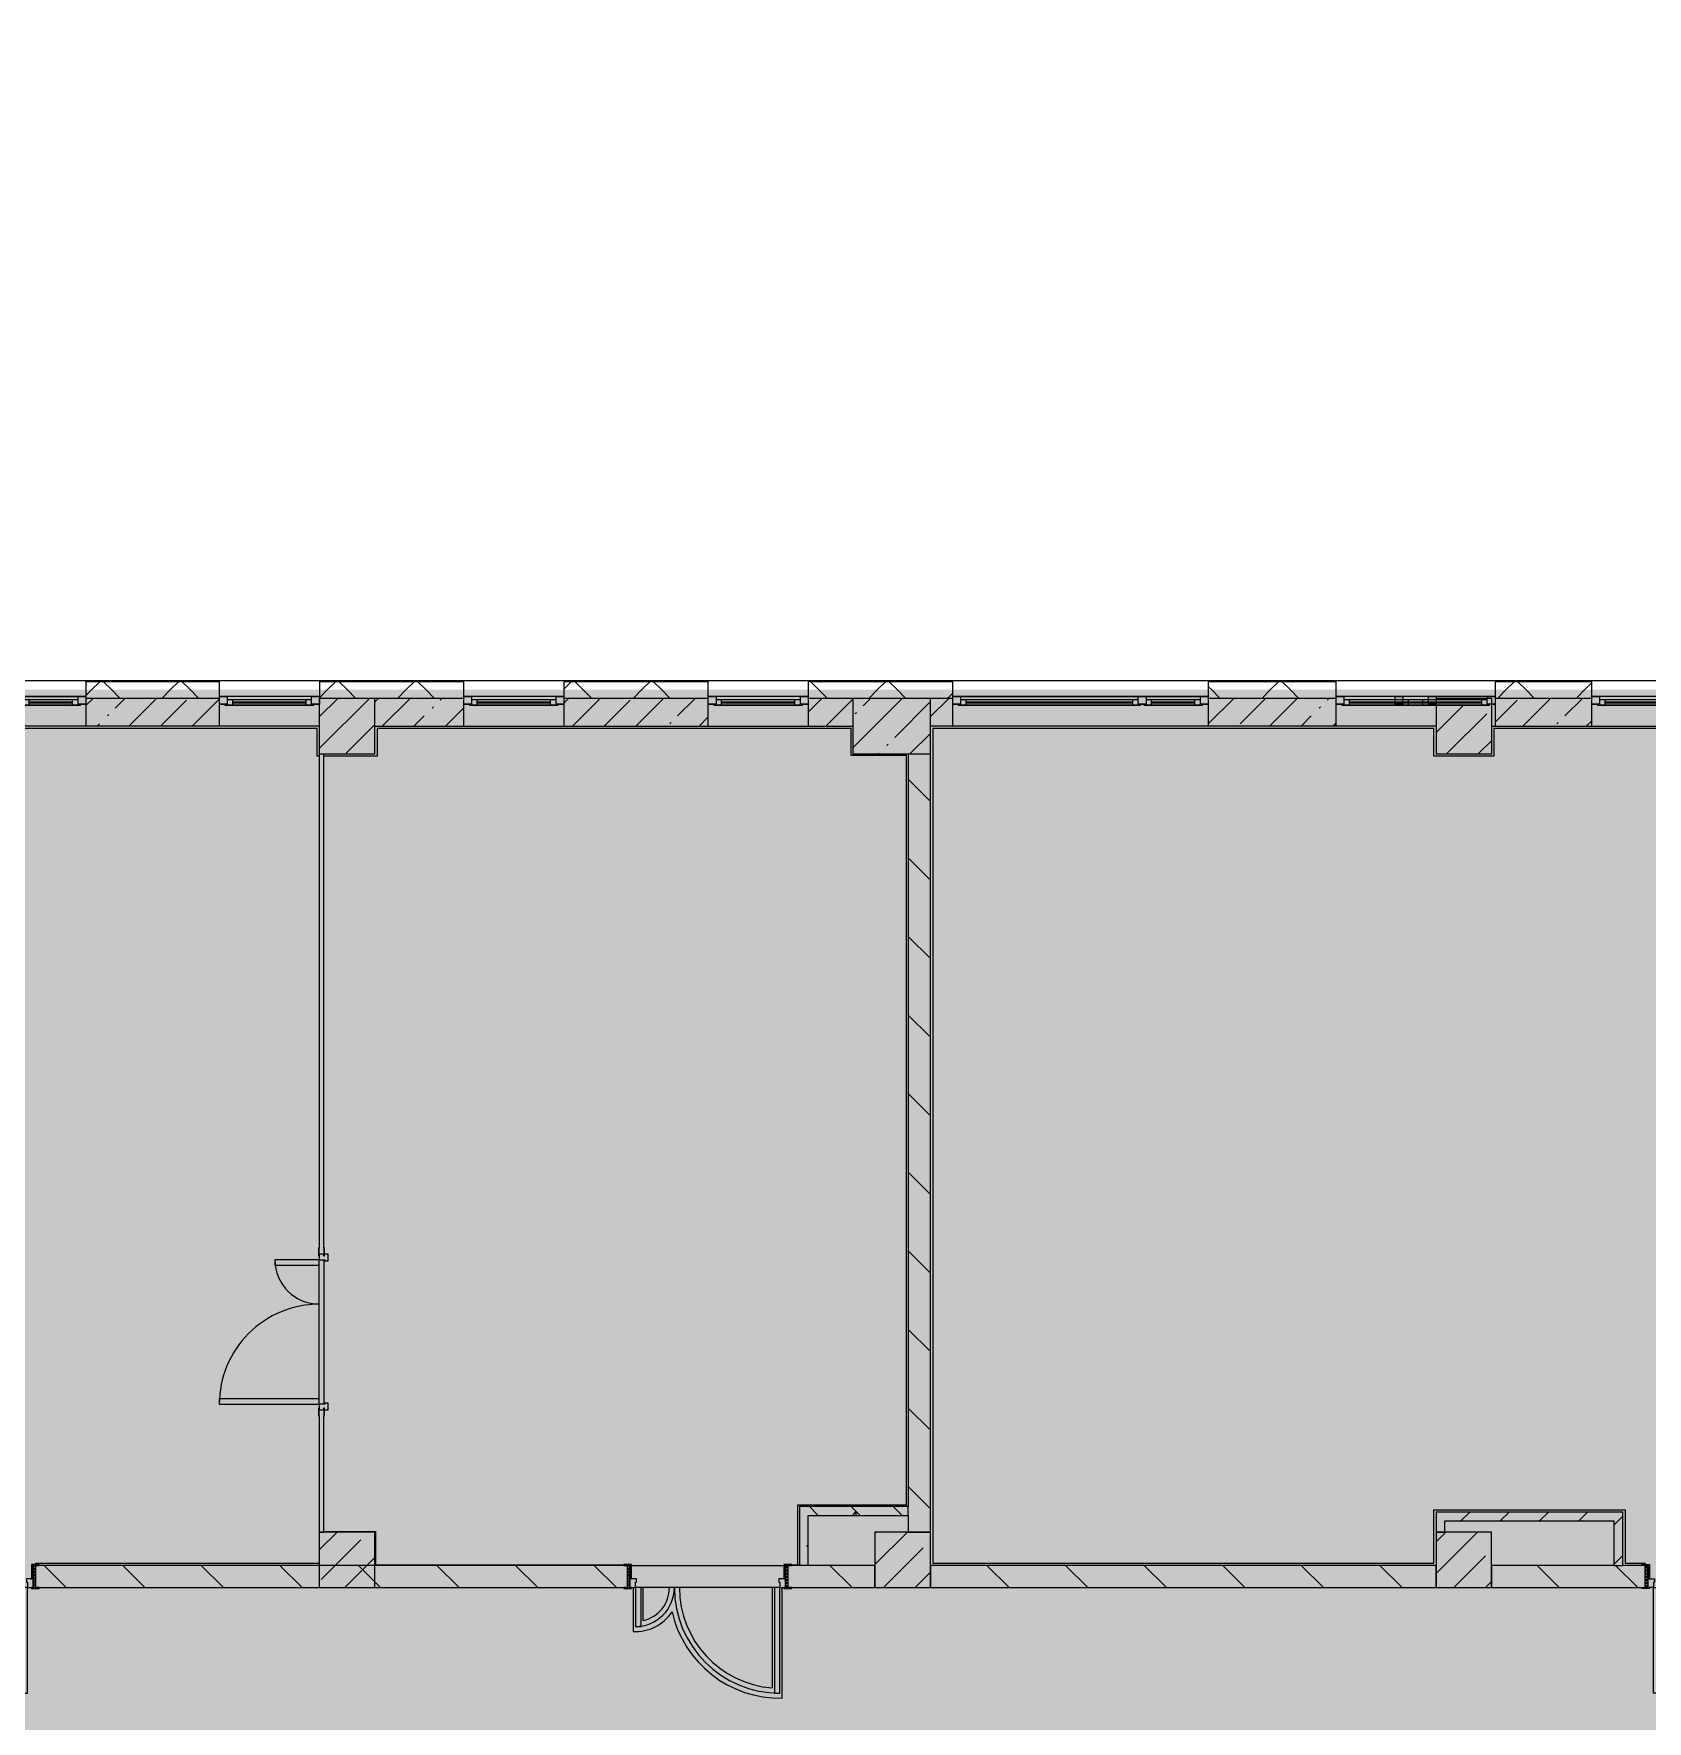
# Model space of a CAD drawing. Header units: millimetres. Extents: x 81382 to 274816, y -8553 to 29000.
# Drawn here: x 250786 to 265307, y 12198 to 27379 of the extents above; entities that cross this region are included whole.
import ezdxf

# ---------------------------------------------------------------- set-up
doc = ezdxf.new("R2010")
doc.units = ezdxf.units.MM
doc.layers.add('A-DETL-GENF-2', color=7, linetype='Continuous', lineweight=9, true_color=0xc0c0c0, transparency=0.4)
for name, color, linetype, lineweight, true_color in [('A-DOOR-4', 7, 'Continuous', 5, 0xb7b7b7), ('A-DOOR-5', 7, 'Continuous', 5, 0xe2e2e2), ('A-DOOR-6', 7, 'Continuous', 5, 0xaaaaaa), ('A-DOOR-FRAM-4', 7, 'Continuous', 5, 0xe2e2e2), ('A-DOOR-FRAM-5', 7, 'Continuous', 5, 0xb7b7b7), ('A-DOOR-FRAM-6', 7, 'Continuous', 5, 0xaaaaaa), ('A-FLOR-1', 7, 'Continuous', 5, 0xb7b7b7), ('A-GLAZ-2', 7, 'Continuous', 5, 0x737373), ('A-WALL-3', 7, 'Continuous', 5, 0x737373), ('A-WALL-4', 7, 'Continuous', 9, 0x737373), ('I-WALL-3', 7, 'Continuous', 5, 0x737373), ('I-WALL-4', 7, 'Continuous', 5, 0x787878), ('S-COLS-2', 7, 'Continuous', 5, 0x737373)]:
    doc.layers.add(name, color=color, linetype=linetype, lineweight=lineweight, true_color=true_color)
for name, color, linetype, lineweight in [('A-WALL', 7, 'Continuous', 9), ('A-WALL-2', 7, 'Continuous', 5), ('I-WALL-2', 7, 'Continuous', 5), ('S-COLS-1', 7, 'Continuous', 5)]:
    doc.layers.add(name, color=color, linetype=linetype, lineweight=lineweight)
pattern_1 = [(45, (147806.5, 0), (-285.1231, 285.1231), []), (45, (148091.6, 0), (-285.1231, 285.1231), [504.031, -100.806, 16.764, -84.042])]
pattern_2 = [(135, (147806.5, 0), (-353.5534, -353.5534), [])]
pattern_3 = [(45, (147806.5, 0), (-353.5534, 353.5534), []), (135, (147806.5, 0), (-353.5534, -353.5534), [])]
pattern_4 = [(135, (147806.5, 0), (-377.1708, -377.1708), [533.4, -88.9, 17.78, -88.9]), (135, (147806.5, 376.94), (-377.1708, -377.1708), []), (50, (147806.5, 0), (637.6445, -55.7866), [66.675, -733.425]), (355, (147806.5, 0), (-123.3494, 668.6992), [53.34, -586.74]), (100.451, (147859.6, -4.65), (514.299, 612.908), [56.665, -623.315]), (46.184, (147806.5, 177.8), (948.7764, -147.1497), [100.012, -1100.137]), (96.636, (147885.6, 165.5), (830.909, 865.997), [84.998, -934.973]), (351.184, (147806.5, 177.8), (830.918, 865.988), [80.01, -880.11]), (21, (147895.4, 133.35), (530.6506, -357.9283), [66.675, -733.425]), (326, (147895.4, 133.35), (216.308, 644.6585), [53.34, -586.74]), (71.451, (147939.6, 103.5), (746.9596, 286.7243), [56.665, -623.315]), (37.5, (147806.5, 0), (10.81053, 295.9426), [16.764, -562.864, 16.764, -578.866, -588.962]), (37.5, (147806.5, 0), (10.81053, 295.9426), [-1175.258, 16.764, -572.198]), (7.5, (147806.5, 0), (233.8692, 350.63175), [16.764, -322.834, 16.764, -549.529, -224.472]), (7.5, (147806.5, 0), (233.8692, 350.63175), [-905.891, 16.764, -207.708]), (327.5, (147608.24, 0), (474.5678, -20.0513), [16.764, -205.486, 16.764, -676.656, -920.115]), (327.5, (147608.24, 0), (474.5678, -20.0513), [-915.67, 16.764, -903.351]), (317.5, (147519.34, 0), (518.4522, 88.9934), [16.764, -272.161, 16.764, -443.738, -653.415]), (317.5, (147519.34, 0), (518.4522, 88.9934), [-749.427, 16.764, -636.651])]
pattern_5 = [(45, (147806.5, 0), (-176.7767, 176.7767), [])]

# ---------------------------------------------------------------- blocks, each defined once
blk = doc.blocks.new('120_Окно_СКБ_1Ст - 120_Окно_СКБ_1Ст 900х2500_h_ с форточкой-22877787-3_6_3_птичка')
at = {"layer": 'A-GLAZ-2'}
for p, q in [((-450, -127), (-450, -57)), ((-450, -57), (-380, -57)), ((450, -57), (-450, -57)), ((-380, -127), (-450, -127)), ((-450, -127), (-400, -127)), ((-380, -127), (-400, -127)), ((-400, -127), (-400, -137)), ((-400, -137), (400, -137)), ((400, -137), (-400, -137)), ((-380, -57), (-380, -127)), ((380, -87), (-380, -87)), ((-380, -87), (-380, -127)), ((-330, -137), (-330, -87)), ((-330, -107), (330, -107)), ((330, -117), (-330, -117)), ((330, -137), (330, -87)), ((380, -127), (380, -57)), ((380, -57), (450, -57)), ((380, -127), (380, -87)), ((450, -127), (380, -127)), ((400, -127), (380, -127)), ((400, -137), (400, -127)), ((450, -57), (450, -127))]:
    blk.add_line(p, q, dxfattribs=at)
blk = doc.blocks.new('120_Окно_СКБ_1Ст - 120_Окно_СКБ_1Ст 900х2500_h_ с форточкой-22876038-3_6_3_птичка')
at = {"layer": 'A-GLAZ-2'}
for p, q in [((-450, -127), (-450, -57)), ((-450, -57), (-380, -57)), ((450, -57), (-450, -57)), ((-380, -127), (-450, -127)), ((-450, -127), (-400, -127)), ((-380, -127), (-400, -127)), ((-400, -127), (-400, -137)), ((-400, -137), (400, -137)), ((400, -137), (-400, -137)), ((-380, -57), (-380, -127)), ((380, -87), (-380, -87)), ((-380, -87), (-380, -127)), ((-330, -137), (-330, -87)), ((-330, -107), (330, -107)), ((330, -117), (-330, -117)), ((330, -137), (330, -87)), ((380, -127), (380, -57)), ((380, -57), (450, -57)), ((380, -127), (380, -87)), ((450, -127), (380, -127)), ((400, -127), (380, -127)), ((400, -127), (450, -127)), ((400, -137), (400, -127)), ((450, -57), (450, -127))]:
    blk.add_line(p, q, dxfattribs=at)
blk = doc.blocks.new('120_Окно_СКБ_1Ст - 120_Окно_СКБ_1Ст 900х2500_h_ с форточкой-V66-3_6_3_птичка')
at = {"layer": 'A-GLAZ-2'}
for p, q in [((-450, -127), (-450, -57)), ((-450, -57), (-380, -57)), ((450, -57), (-450, -57)), ((-380, -127), (-450, -127)), ((-450, -127), (-400, -127)), ((-380, -127), (-400, -127)), ((-400, -127), (-400, -137)), ((-400, -137), (400, -137)), ((400, -137), (-400, -137)), ((-380, -57), (-380, -127)), ((380, -87), (-380, -87)), ((-380, -87), (-380, -127)), ((-330, -137), (-330, -87)), ((-330, -107), (330, -107)), ((330, -117), (-330, -117)), ((330, -137), (330, -87)), ((380, -127), (380, -57)), ((380, -57), (450, -57)), ((380, -127), (380, -87)), ((450, -127), (380, -127)), ((400, -127), (380, -127)), ((400, -127), (450, -127)), ((400, -137), (400, -127)), ((450, -57), (450, -127))]:
    blk.add_line(p, q, dxfattribs=at)
blk = doc.blocks.new('120_Окно_СКБ_2Ст_Фрамуга сверху - 120_Окно_СКБ_2Ст_2300х2500_h_ ДОО-19727959-3_6_3_птичка')
at = {"layer": 'A-GLAZ-2'}
for p, q in [((-1150, -127), (-1150, -57)), ((-1150, -57), (-1080, -57)), ((1150, -57), (-1150, -57)), ((-1080, -127), (-1150, -127)), ((-1150, -127), (-1100, -127)), ((-1080, -127), (-1100, -127)), ((-1100, -127), (-1100, -137)), ((-1100, -137), (540, -137)), ((540, -137), (-1100, -137)), ((-1080, -57), (-1080, -127)), ((-1080, -57), (1080, -57)), ((520, -87), (-1080, -87)), ((-1080, -87), (-1080, -127)), ((-1030, -137), (-1030, -87)), ((-1030, -107), (470, -107)), ((470, -117), (-1030, -117)), ((470, -137), (470, -87)), ((520, -127), (520, -57)), ((520, -57), (590, -57)), ((520, -127), (520, -87)), ((590, -127), (520, -127)), ((540, -127), (520, -127)), ((540, -127), (570, -127)), ((540, -127), (570, -127)), ((540, -137), (540, -127)), ((590, -127), (570, -127)), ((570, -127), (570, -137)), ((570, -137), (1100, -137)), ((1100, -137), (570, -137)), ((590, -57), (590, -127)), ((1080, -87), (590, -87)), ((590, -87), (590, -127)), ((640, -137), (640, -87)), ((640, -107), (1030, -107)), ((1030, -117), (640, -117)), ((1030, -137), (1030, -87)), ((1080, -127), (1080, -57)), ((1080, -57), (1150, -57)), ((1080, -127), (1080, -87)), ((1150, -127), (1080, -127)), ((1100, -127), (1080, -127)), ((1100, -127), (1150, -127)), ((1100, -137), (1100, -127)), ((1150, -57), (1150, -127))]:
    blk.add_line(p, q, dxfattribs=at)
blk = doc.blocks.new('120_Окно_СКБ_2Ст_Фрамуга сверху - 120_Окно_СКБ_2Ст_2300х2500_h_ ДОО-23103760-3_6_3_птичка')
at = {"layer": 'A-GLAZ-2'}
for p, q in [((-1150, -127), (-1150, -57)), ((-1150, -57), (-1080, -57)), ((1150, -57), (-1150, -57)), ((-1080, -127), (-1150, -127)), ((-1150, -127), (-1100, -127)), ((-1080, -127), (-1100, -127)), ((-1100, -127), (-1100, -137)), ((-1100, -137), (540, -137)), ((540, -137), (-1100, -137)), ((-1080, -57), (-1080, -127)), ((-1080, -57), (1080, -57)), ((520, -87), (-1080, -87)), ((-1080, -87), (-1080, -127)), ((-1030, -137), (-1030, -87)), ((-1030, -107), (470, -107)), ((470, -117), (-1030, -117)), ((470, -137), (470, -87)), ((520, -127), (520, -57)), ((520, -57), (590, -57)), ((520, -127), (520, -87)), ((590, -127), (520, -127)), ((540, -127), (520, -127)), ((540, -127), (570, -127)), ((540, -127), (570, -127)), ((540, -137), (540, -127)), ((590, -127), (570, -127)), ((570, -127), (570, -137)), ((570, -137), (1100, -137)), ((1100, -137), (570, -137)), ((590, -57), (590, -127)), ((1080, -87), (590, -87)), ((590, -87), (590, -127)), ((640, -137), (640, -87)), ((640, -107), (1030, -107)), ((1030, -117), (640, -117)), ((1030, -137), (1030, -87)), ((1080, -127), (1080, -57)), ((1080, -57), (1150, -57)), ((1080, -127), (1080, -87)), ((1150, -127), (1080, -127)), ((1100, -127), (1080, -127)), ((1100, -127), (1150, -127)), ((1100, -137), (1100, -127)), ((1150, -57), (1150, -127))]:
    blk.add_line(p, q, dxfattribs=at)
blk = doc.blocks.new('110_Дверь_СКБ_2Ст - Д-6_л__ ДОО_Дв_1450x2100h_Дверь из раздевальной в коридор-32357677-3_6_3_птичка')
at = {"layer": 'A-DOOR-5'}
for points in [[(-587.5, 1050), (-637.5, 1050), (-637.5, 100), (-587.5, 100), (-587.5, 241)], [(612.5, 450), (612.5, 100), (662.5, 100), (662.5, 450)]]:
    blk.add_hatch(color=256, dxfattribs=at).paths.add_polyline_path(points)
h = blk.add_hatch(color=256, dxfattribs=at)
h.paths.add_polyline_path([(662.5, 100), (662.5, 50), (652.5, 50), (652.5, 20), (712.5, 20), (712.5, 100)])
h.paths.add_polyline_path([(-637.5, 100), (-687.5, 100), (-687.5, 20), (-627.5, 20), (-627.5, 50), (-637.5, 50)])
at = {"layer": 'A-DOOR-6'}
h = blk.add_hatch(dxfattribs=at)
h.set_pattern_fill('FP_18', color=256, style=0, pattern_type=2)
h.set_pattern_definition([(135, (1576.41, 164.685), (-14.14214, -14.14214), []), (225, (1576.41, 164.685), (14.14214, -14.14214), [])])
h.paths.add_polyline_path([(737.5, 100), (712.5, 100), (712.5, -100), (737.5, -100)])
at = {"layer": 'A-DOOR-FRAM-4'}
for points in [[(-742.5, 108), (-742.5, 100), (-672.5, 100), (-672.5, 108)], [(-672.5, 20), (-687.5, 20), (-687.5, -100), (-672.5, -100)], [(697.5, 108), (697.5, 100), (767.5, 100), (767.5, 108)], [(712.5, 20), (697.5, 20), (697.5, -100), (712.5, -100)], [(-672.5, -100), (-742.5, -100), (-742.5, -108), (-672.5, -108)], [(697.5, -100), (697.5, -108), (767.5, -108), (767.5, -100)]]:
    blk.add_hatch(color=256, dxfattribs=at).paths.add_polyline_path(points)
at = {"layer": 'A-DOOR-FRAM-6'}
h = blk.add_hatch(dxfattribs=at)
h.set_pattern_fill('FP_19', color=256, style=0, pattern_type=2)
h.set_pattern_definition([(45, (-546.384, 164.685), (-14.1421, 14.1421), []), (135, (-546.384, 164.685), (-14.1421, -14.1421), [])])
h.paths.add_polyline_path([(-712.5, 100), (-712.5, -100), (-687.5, -100), (-687.5, 100)])
at = {"layer": 'A-DOOR-4'}
for p, q in [((-637.5, 1050), (-637.5, 100)), ((-587.5, 1050), (-637.5, 1050)), ((-587.5, 100), (-587.5, 1050)), ((662.5, 450), (612.5, 450)), ((612.5, 450), (612.5, 100)), ((662.5, 100), (662.5, 450)), ((-637.5, 100), (-587.5, 100)), ((612.5, 100), (662.5, 100))]:
    blk.add_line(p, q, dxfattribs=at)
for centre, radius, start, end in [((-637.5, 100), 950, 0, 90), ((662.5, 100), 350, 90, 180)]:
    blk.add_arc(centre, radius, start, end, dxfattribs=at)
at = {"layer": 'A-DOOR-FRAM-5'}
for p, q in [((-672.5, 108), (-742.5, 108)), ((-742.5, 108), (-742.5, 100)), ((-742.5, 100), (-672.5, 100)), ((-687.5, 100), (-712.5, 100)), ((-712.5, 100), (-712.5, -100)), ((-637.5, 100), (-687.5, 100)), ((-687.5, 100), (-687.5, 20)), ((-687.5, -100), (-687.5, 100)), ((-687.5, 20), (-627.5, 20)), ((-672.5, 20), (-687.5, 20)), ((-687.5, 20), (-687.5, -100)), ((-672.5, 100), (-672.5, 108)), ((-672.5, -100), (-672.5, 20)), ((-637.5, 50), (-637.5, 100)), ((-627.5, 50), (-637.5, 50)), ((-627.5, 20), (-627.5, 50)), ((662.5, 50), (652.5, 50)), ((652.5, 50), (652.5, 20)), ((652.5, 20), (712.5, 20)), ((662.5, 100), (662.5, 50)), ((712.5, 100), (662.5, 100)), ((767.5, 108), (697.5, 108)), ((697.5, 108), (697.5, 100)), ((697.5, 100), (767.5, 100)), ((712.5, 20), (697.5, 20)), ((697.5, 20), (697.5, -100)), ((712.5, 20), (712.5, 100)), ((737.5, 100), (712.5, 100)), ((712.5, 100), (712.5, -100)), ((712.5, -100), (712.5, 20)), ((737.5, -100), (737.5, 100)), ((767.5, 100), (767.5, 108)), ((-672.5, -100), (-742.5, -100)), ((-742.5, -100), (-742.5, -108)), ((-742.5, -108), (-672.5, -108)), ((-712.5, -100), (-687.5, -100)), ((-687.5, -100), (-672.5, -100)), ((-672.5, -108), (-672.5, -100)), ((697.5, -100), (712.5, -100)), ((767.5, -100), (697.5, -100)), ((697.5, -100), (697.5, -108)), ((697.5, -108), (767.5, -108)), ((712.5, -100), (737.5, -100)), ((767.5, -108), (767.5, -100))]:
    blk.add_line(p, q, dxfattribs=at)
blk = doc.blocks.new('BSC_Колонна _Прямоугольная - 500х500-23282985-3_6_3_птичка')
at = {"layer": 'S-COLS-1'}
h = blk.add_hatch(dxfattribs=at)
h.set_pattern_fill('FP_101', color=256, style=0, pattern_type=2)
h.set_pattern_definition([(45, (-115850.45, -21150), (-285.1231, 285.1231), []), (45, (-115565.32, -21150), (-285.1231, 285.1231), [504.031, -100.806, 16.764, -84.042])])
h.paths.add_polyline_path([(-250, -250), (250, -250), (250, 250), (-250, 250), (-250, 238), (210, 238), (210, 198), (230, 198), (230, 188), (-250, 188), (-250, -238)])
at = {"layer": 'S-COLS-2'}
for p, q in [((250, 250), (-250, 250)), ((-250, 250), (-250, 238)), ((-250, 188), (-250, -250)), ((250, -250), (250, 250)), ((-250, -250), (250, -250))]:
    blk.add_line(p, q, dxfattribs=at)
blk = doc.blocks.new('BSC_Колонна _Прямоугольная - 500х500-23282986-3_6_3_птичка')
at = {"layer": 'S-COLS-1'}
h = blk.add_hatch(dxfattribs=at)
h.set_pattern_fill('FP_113', color=256, style=0, pattern_type=2)
h.set_pattern_definition([(45, (-105800, -21150), (-285.1231, 285.1231), []), (45, (-105514.88, -21150), (-285.1231, 285.1231), [504.031, -100.806, 16.764, -84.042])])
h.paths.add_polyline_path([(-250, -250), (250, -250), (246, 250), (-250, 250), (-250, -238)])
at = {"layer": 'S-COLS-2'}
for p, q in [((250, 250), (-250, 250)), ((-250, 250), (-250, -250)), ((250, -250), (250, 250)), ((-250, -250), (250, -250))]:
    blk.add_line(p, q, dxfattribs=at)
blk = doc.blocks.new('BSC_Колонна _Прямоугольная - 700х500-V136-3_6_3_птичка')
at = {"layer": 'S-COLS-1'}
h = blk.add_hatch(dxfattribs=at)
h.set_pattern_fill('FP_121', color=256, style=0, pattern_type=2)
h.set_pattern_definition([(45, (-110700, -21150), (-285.1231, 285.1231), []), (45, (-110414.88, -21150), (-285.1231, 285.1231), [504.031, -100.806, 16.764, -84.042])])
h.paths.add_polyline_path([(-350, -250), (350, -250), (350, 250), (-350, 250), (-350, -238)])
at = {"layer": 'S-COLS-2'}
for p, q in [((350, 250), (-350, 250)), ((-350, 250), (-350, -250)), ((350, -250), (350, 250)), ((-350, -250), (350, -250))]:
    blk.add_line(p, q, dxfattribs=at)
blk = doc.blocks.new('110_Дверь_СКБ_2Ст - Д-5_п_ Из игровой в коридор-32357676-3_6_3_птичка')
at = {"layer": 'A-DOOR-5'}
for points in [[(-638, 920), (-638, 20), (-588, 20), (-588, 920)], [(612, 420), (612, 20), (662, 20), (662, 420)]]:
    blk.add_hatch(color=256, dxfattribs=at).paths.add_polyline_path(points)
h = blk.add_hatch(color=256, dxfattribs=at)
h.paths.add_polyline_path([(-688, 20), (-688, -60), (-628, -60), (-628, -30), (-638, -30), (-638, 20)])
h.paths.add_polyline_path([(652, -60), (712, -60), (712, 20), (662, 20), (662, -30), (652, -30)])
at = {"layer": 'A-DOOR-FRAM-4'}
for points in [[(-743, 20), (-672, 20), (-672, 28), (-743, 28)], [(698, 20), (768, 20), (768, 28), (698, 28)], [(-743, -28), (-672, -28), (-672, -20), (-743, -20)], [(698, -28), (768, -28), (768, -20), (698, -20)]]:
    blk.add_hatch(color=256, dxfattribs=at).paths.add_polyline_path(points)
at = {"layer": 'A-DOOR-4'}
for p, q in [((-638, 920), (-638, 20)), ((-588, 920), (-638, 920)), ((-588, 20), (-588, 920)), ((662, 420), (612, 420)), ((612, 420), (612, 20)), ((662, 20), (662, 420)), ((-638, 20), (-588, 20)), ((612, 20), (662, 20))]:
    blk.add_line(p, q, dxfattribs=at)
for centre, radius, start, end in [((-638, 20), 900, 0, 90), ((662, 20), 400, 90, 180)]:
    blk.add_arc(centre, radius, start, end, dxfattribs=at)
at = {"layer": 'A-DOOR-FRAM-5'}
for p, q in [((-672, 28), (-743, 28)), ((-743, 28), (-743, 20)), ((-743, 20), (-672, 20)), ((-638, 20), (-688, 20)), ((-688, 20), (-688, -60)), ((-672, 20), (-672, 28)), ((-638, -30), (-638, 20)), ((662, 20), (662, -30)), ((712, 20), (662, 20)), ((768, 28), (698, 28)), ((698, 28), (698, 20)), ((698, 20), (768, 20)), ((712, -60), (712, 20)), ((768, 20), (768, 28)), ((-672, -20), (-743, -20)), ((-743, -20), (-743, -28)), ((-743, -28), (-672, -28)), ((-688, -60), (-628, -60)), ((-672, -19), (-688, -19)), ((-688, -19), (-688, -20)), ((-688, -20), (-672, -20)), ((-672, -20), (-672, -19)), ((-672, -28), (-672, -20)), ((-628, -30), (-638, -30)), ((-628, -60), (-628, -30)), ((662, -30), (652, -30)), ((652, -30), (652, -60)), ((652, -60), (712, -60)), ((712, -19), (698, -19)), ((698, -19), (698, -20)), ((698, -20), (712, -20)), ((768, -20), (698, -20)), ((698, -20), (698, -28)), ((698, -28), (768, -28)), ((712, -20), (712, -19)), ((768, -28), (768, -20))]:
    blk.add_line(p, q, dxfattribs=at)
blk = doc.blocks.new('120_Окно_СКБ_1Ст - 120_Окно_СКБ_1Ст 900х2500_h_ с форточкой-V156-3_6_3_птичка')
at = {"layer": 'A-GLAZ-2'}
for p, q in [((-450, -127), (-450, -57)), ((-450, -57), (-380, -57)), ((450, -57), (-450, -57)), ((-380, -127), (-450, -127)), ((-380, -127), (-400, -127)), ((-400, -127), (-400, -137)), ((-400, -137), (400, -137)), ((400, -137), (-400, -137)), ((-380, -57), (-380, -127)), ((380, -87), (-380, -87)), ((-380, -87), (-380, -127)), ((-330, -137), (-330, -87)), ((-330, -107), (330, -107)), ((330, -117), (-330, -117)), ((330, -137), (330, -87)), ((380, -127), (380, -57)), ((380, -57), (450, -57)), ((380, -127), (380, -87)), ((450, -127), (380, -127)), ((400, -127), (380, -127)), ((400, -137), (400, -127)), ((420, -127), (450, -127)), ((450, -57), (450, -127))]:
    blk.add_line(p, q, dxfattribs=at)
blk = doc.blocks.new('110_Дверь_СКБ_2Ст - Д-6_п__ ДОО_Дв_1450x2100h_Дверь из раздевальной в коридор-32358047-3_6_3_птичка')
at = {"layer": 'A-DOOR-5'}
h = blk.add_hatch(color=256, dxfattribs=at)
h.paths.add_polyline_path([(-637.5, -100), (-637.5, -50), (-627.5, -50), (-627.5, -20), (-687.5, -20), (-687.5, -100)])
h.paths.add_polyline_path([(662.5, -100), (712.5, -100), (712.5, -20), (652.5, -20), (652.5, -50), (662.5, -50)])
for points in [[(-587.5, -1050), (-587.5, -100), (-637.5, -100), (-637.5, -1050)], [(662.5, -450), (662.5, -100), (612.5, -100), (612.5, -450)]]:
    blk.add_hatch(color=256, dxfattribs=at).paths.add_polyline_path(points)
at = {"layer": 'A-DOOR-6'}
h = blk.add_hatch(dxfattribs=at)
h.set_pattern_fill('FP_39', color=256, style=0, pattern_type=2)
h.set_pattern_definition([(225, (1576.41, -164.685), (-14.14214, 14.14214), []), (135, (1576.41, -164.685), (14.14214, 14.14214), [])])
h.paths.add_polyline_path([(737.5, -100), (737.5, 100), (712.5, 100), (712.5, -100)])
at = {"layer": 'A-DOOR-FRAM-4'}
for points in [[(-672.5, 100), (-672.5, 108), (-742.5, 108), (-742.5, 100)], [(-672.5, -20), (-672.5, 100), (-687.5, 100), (-687.5, -20)], [(767.5, 100), (767.5, 108), (697.5, 108), (697.5, 100)], [(712.5, -20), (712.5, 100), (697.5, 100), (697.5, -20)], [(-672.5, -108), (-672.5, -100), (-742.5, -100), (-742.5, -108)], [(767.5, -108), (767.5, -100), (697.5, -100), (697.5, -108)]]:
    blk.add_hatch(color=256, dxfattribs=at).paths.add_polyline_path(points)
at = {"layer": 'A-DOOR-FRAM-6'}
h = blk.add_hatch(dxfattribs=at)
h.set_pattern_fill('FP_40', color=256, style=0, pattern_type=2)
h.set_pattern_definition([(315, (-546.384, -164.685), (-14.1421, -14.1421), []), (225, (-546.384, -164.685), (-14.1421, 14.1421), [])])
h.paths.add_polyline_path([(-687.5, -100), (-687.5, 100), (-712.5, 100), (-712.5, -100)])
at = {"layer": 'A-DOOR-4'}
for p, q in [((-637.5, -100), (-587.5, -100)), ((-637.5, -1050), (-637.5, -100)), ((-587.5, -100), (-587.5, -1050)), ((612.5, -100), (662.5, -100)), ((612.5, -450), (612.5, -100)), ((662.5, -100), (662.5, -450)), ((662.5, -450), (612.5, -450)), ((-587.5, -1050), (-637.5, -1050))]:
    blk.add_line(p, q, dxfattribs=at)
for centre, radius, start, end in [((-637.5, -100), 950, 270, 360), ((662.5, -100), 350, 180, 270)]:
    blk.add_arc(centre, radius, start, end, dxfattribs=at)
at = {"layer": 'A-DOOR-FRAM-5'}
for p, q in [((-742.5, 108), (-672.5, 108)), ((-742.5, 100), (-742.5, 108)), ((-672.5, 100), (-742.5, 100)), ((-712.5, 100), (-687.5, 100)), ((-712.5, -100), (-712.5, 100)), ((-687.5, 100), (-687.5, -100)), ((-687.5, 100), (-672.5, 100)), ((-687.5, -20), (-687.5, 100)), ((-672.5, 108), (-672.5, 100)), ((-672.5, 100), (-672.5, -20)), ((697.5, 100), (697.5, 108)), ((697.5, 108), (767.5, 108)), ((697.5, -20), (697.5, 100)), ((697.5, 100), (712.5, 100)), ((767.5, 100), (697.5, 100)), ((712.5, -100), (712.5, 100)), ((712.5, 100), (737.5, 100)), ((712.5, 100), (712.5, -20)), ((737.5, 100), (737.5, -100)), ((767.5, 108), (767.5, 100)), ((-742.5, -100), (-672.5, -100)), ((-742.5, -108), (-742.5, -100)), ((-672.5, -108), (-742.5, -108)), ((-687.5, -100), (-712.5, -100)), ((-687.5, -20), (-627.5, -20)), ((-687.5, -100), (-687.5, -20)), ((-672.5, -20), (-687.5, -20)), ((-637.5, -100), (-687.5, -100)), ((-672.5, -100), (-672.5, -108)), ((-637.5, -50), (-637.5, -100)), ((-627.5, -50), (-637.5, -50)), ((-627.5, -20), (-627.5, -50)), ((652.5, -20), (712.5, -20)), ((652.5, -50), (652.5, -20)), ((662.5, -50), (652.5, -50)), ((662.5, -100), (662.5, -50)), ((712.5, -100), (662.5, -100)), ((712.5, -20), (697.5, -20)), ((697.5, -108), (697.5, -100)), ((697.5, -100), (767.5, -100)), ((767.5, -108), (697.5, -108)), ((712.5, -20), (712.5, -100)), ((737.5, -100), (712.5, -100)), ((767.5, -100), (767.5, -108))]:
    blk.add_line(p, q, dxfattribs=at)

msp = doc.modelspace()

# ---------------------------------------------------------------- hatches: boundary and pattern name
at = {"layer": 'A-DETL-GENF-2'}
msp.add_hatch(color=256, dxfattribs=at).paths.add_polyline_path([(272158.8, -258), (273039.5, -258), (273039.5, 21479), (241139.5, 21479), (241139.5, 27379), (232376.5, 27379), (232376.5, 10208.3), (237016.5, 10208.3), (237016.5, -258), (271243.4, -258)])
at = {"layer": 'A-WALL-2'}
h = msp.add_hatch(dxfattribs=at)
h.set_pattern_fill('FP_67', color=256, style=0, pattern_type=2)
h.set_pattern_definition(pattern_3)
h.paths.add_polyline_path([(272886.5, 21400), (273036.5, 21400), (273036.5, 21479), (267956.7, 21479), (267956.7, 21400), (272636.5, 21400)])
h.paths.add_polyline_path([(267056.7, 21400), (267056.7, 21479), (265706.9, 21479), (265706.9, 21400), (265751.4, 21400)])
h.paths.add_polyline_path([(256598.1, 21400), (256856.9, 21400), (256856.9, 21479), (255556.9, 21479), (255556.9, 21400)])
h.paths.add_polyline_path([(254656.9, 21400), (254656.9, 21479), (253356.7, 21479), (253356.7, 21400), (253856.5, 21400)])
h.paths.add_polyline_path([(241116.5, 21400), (241116.5, 21550), (241096.5, 21550), (241096.5, 21400), (241110.6, 21400)])
h.paths.add_polyline_path([(257756.9, 21400), (259056.5, 21400), (259056.5, 21479), (257756.9, 21479)])
h.paths.add_polyline_path([(261356.5, 21400), (262506.9, 21400), (262506.9, 21479), (261356.5, 21479)])
h.paths.add_polyline_path([(264806.9, 21400), (264806.9, 21479), (263936.9, 21479), (263936.9, 21400)])
h.paths.add_polyline_path([(244416.5, 21400), (248956.5, 21400), (248956.5, 21479), (244416.5, 21479)])
h.paths.add_polyline_path([(252456.7, 21400), (252456.7, 21479), (251256.5, 21479), (251256.5, 21400)])
h = msp.add_hatch(dxfattribs=at)
h.set_pattern_fill('FP_67', color=256, style=0, pattern_type=2)
h.set_pattern_definition(pattern_3)
h.paths.add_polyline_path([(272965.5, 21479), (273036.5, 21479), (273036.5, 21550), (267956.7, 21550), (267956.7, 21479), (272847.2, 21479)])
h.paths.add_polyline_path([(244416.5, 21479), (248956.5, 21479), (248956.5, 21550), (244416.5, 21550)])
h.paths.add_polyline_path([(252456.7, 21479), (252456.7, 21550), (251256.5, 21550), (251256.5, 21479), (251888.6, 21479)])
h.paths.add_polyline_path([(267056.7, 21479), (267056.7, 21550), (265706.9, 21550), (265706.9, 21479), (266345.8, 21479)])
h.paths.add_polyline_path([(264806.9, 21479), (264806.9, 21550), (263936.9, 21550), (263936.9, 21479), (264348.7, 21479)])
h.paths.add_polyline_path([(253356.7, 21479), (254656.9, 21479), (254656.9, 21550), (253356.7, 21550)])
h.paths.add_polyline_path([(262090.1, 21479), (262506.9, 21479), (262506.9, 21550), (261356.5, 21550), (261356.5, 21479), (261962.4, 21479)])
h.paths.add_polyline_path([(255556.9, 21479), (256856.9, 21479), (256856.9, 21550), (255556.9, 21550)])
h.paths.add_polyline_path([(258441.4, 21479), (259056.5, 21479), (259056.5, 21550), (257756.9, 21550), (257756.9, 21479), (258428.8, 21479)])
at = {"layer": 'I-WALL-2'}
h = msp.add_hatch(dxfattribs=at)
h.set_pattern_fill('FP_63', color=256, style=0, pattern_type=2)
h.set_pattern_definition(pattern_1)
h.paths.add_polyline_path([(258156.5, 21150), (258156.5, 21400), (257756.9, 21400), (257756.9, 21150)])
h.paths.add_polyline_path([(268846.5, 21150), (268846.5, 21400), (268656.5, 21400), (268656.5, 21150)])
h.paths.add_polyline_path([(258856.5, 21150), (259056.5, 21150), (259056.5, 21400), (258856.5, 21400), (258856.5, 21275)])
h.paths.add_polyline_path([(256598.1, 21150), (256856.9, 21150), (256856.9, 21400), (255556.9, 21400), (255556.9, 21150)])
h.paths.add_polyline_path([(261356.5, 21150), (262506.9, 21150), (262506.9, 21400), (261356.5, 21400)])
h.paths.add_polyline_path([(265751.4, 21150), (267056.7, 21150), (267056.7, 21400), (265706.9, 21400), (265706.9, 21150)])
h.paths.add_polyline_path([(263936.9, 21150), (264806.9, 21150), (264806.9, 21400), (263936.9, 21400)])
h.paths.add_polyline_path([(254656.9, 21150), (254656.9, 21400), (253856.5, 21400), (253856.5, 21150)])
h.paths.add_polyline_path([(252456.7, 21150), (252456.7, 21400), (251256.5, 21400), (251256.5, 21150)])
h.paths.add_polyline_path([(248817.8, 21150), (248956.5, 21150), (248956.5, 21400), (248606.5, 21400), (248606.5, 21150)])
h = msp.add_hatch(dxfattribs=at)
h.set_pattern_fill('FP_66', color=256, style=0, pattern_type=2)
h.set_pattern_definition(pattern_2)
h.paths.add_polyline_path([(258856.5, 13900), (258856.5, 20900), (258656.5, 20900), (258656.5, 13900)])
h = msp.add_hatch(dxfattribs=at)
h.set_pattern_fill('FP_68', color=256, style=0, pattern_type=2)
h.set_pattern_definition(pattern_5)
h.paths.add_polyline_path([(265086.9, 14000), (265086.9, 14080), (263486.5, 14080), (263486.5, 14000), (265006.9, 14000)])
h = msp.add_hatch(dxfattribs=at)
h.set_pattern_fill('FP_68', color=256, style=0, pattern_type=2)
h.set_pattern_definition(pattern_5)
h.paths.add_polyline_path([(265086.9, 13600), (265086.9, 14000), (265006.9, 14000), (265006.9, 13600)])
h = msp.add_hatch(dxfattribs=at)
h.set_pattern_fill('FP_66', color=256, style=0, pattern_type=2)
h.set_pattern_definition(pattern_2)
h.paths.add_polyline_path([(268736.5, 13400), (268736.5, 13600), (266736.9, 13600), (266736.9, 13400), (268497.4, 13400)])
h.paths.add_polyline_path([(265286.9, 13400), (265286.9, 13600), (263906.5, 13600), (263906.5, 13400), (265256.9, 13400)])
h.paths.add_polyline_path([(252995.8, 13400), (256126.5, 13400), (256126.5, 13600), (250806.5, 13600), (250806.5, 13400), (252936.8, 13400)])
h.paths.add_polyline_path([(258356.5, 13400), (258356.5, 13600), (257576.5, 13600), (257576.5, 13400), (257606.5, 13400)])
h.paths.add_polyline_path([(258856.5, 13400), (263406.5, 13400), (263406.5, 13600), (258856.5, 13600)])
h.paths.add_polyline_path([(249275.5, 13400), (249356.5, 13400), (249356.5, 13600), (248906.5, 13600), (248906.5, 13400)])
at = {"layer": 'I-WALL-4'}
h = msp.add_hatch(dxfattribs=at)
h.set_pattern_fill('FP_71', color=256, style=0, pattern_type=2)
h.set_pattern_definition(pattern_4)
h.paths.add_polyline_path([(257756.5, 13600), (257756.5, 14130), (257676.5, 14130), (257676.5, 13600)])
h = msp.add_hatch(dxfattribs=at)
h.set_pattern_fill('FP_71', color=256, style=0, pattern_type=2)
h.set_pattern_definition(pattern_4)
h.paths.add_polyline_path([(258656.5, 14050), (258656.5, 14130), (257756.5, 14130), (257756.5, 14050), (258428.8, 14050)])
at = {"layer": 'S-COLS-1'}
h = msp.add_hatch(dxfattribs=at)
h.set_pattern_fill('FP_63', color=256, style=0, pattern_type=2)
h.set_pattern_definition(pattern_1)
h.paths.add_polyline_path([(253856.5, 13400), (253856.5, 13900), (253356.5, 13900), (253356.5, 13400)])
h = msp.add_hatch(dxfattribs=at)
h.set_pattern_fill('FP_63', color=256, style=0, pattern_type=2)
h.set_pattern_definition(pattern_1)
h.paths.add_polyline_path([(258428.8, 13400), (258856.5, 13400), (258856.5, 13900), (258356.5, 13900), (258356.5, 13400)])
h = msp.add_hatch(dxfattribs=at)
h.set_pattern_fill('FP_63', color=256, style=0, pattern_type=2)
h.set_pattern_definition(pattern_1)
h.paths.add_polyline_path([(263406.5, 13400), (263906.5, 13400), (263906.5, 13900), (263406.5, 13900), (263406.5, 13600)])

# ---------------------------------------------------------------- linework, layer by layer
at = {"layer": 'A-FLOR-1'}
for p, q in [((253336.5, 21130), (248626.5, 21130)), ((253336.5, 20880), (253336.5, 21130)), ((258141.5, 21130), (253876.5, 21130)), ((253876.5, 21130), (253876.5, 20880)), ((258141.5, 20885), (258141.5, 21130)), ((258876.5, 21130), (258876.5, 13621)), ((263386.9, 21130), (258876.5, 21130)), ((263386.9, 20880), (263386.9, 21130)), ((267936.7, 21130), (263926.9, 21130)), ((263926.9, 21130), (263926.9, 20880)), ((253356.7, 20880), (253336.5, 20880)), ((253876.5, 20880), (253396.5, 20880)), ((258641.5, 20885), (258141.5, 20885)), ((258641.5, 14145), (258641.5, 20885)), ((263926.9, 20880), (263386.9, 20880)), ((257661.5, 13605), (257661.5, 14145)), ((257661.5, 14145), (258641.5, 14145)), ((263385.5, 13621), (263385.5, 14101)), ((263385.5, 14101), (265107.9, 14101)), ((265107.9, 14101), (265107.9, 13621)), ((253396.3, 13905), (253861.5, 13905)), ((253861.5, 13905), (253861.5, 13605)), ((250806.5, 13608), (250806.5, 13620)), ((250806.5, 13620), (253356.5, 13620)), ((253861.5, 13605), (256096.5, 13605)), ((257606.5, 13605), (257661.5, 13605)), ((258876.5, 13621), (263385.5, 13621)), ((265107.9, 13621), (265286.9, 13621)), ((265286.9, 13621), (265286.9, 13608)), ((256180.7, 13400), (256180.7, 13005.6)), ((256201.5, 13405), (257501.5, 13405)), ((256270.7, 13400), (256251.5, 13400)), ((256270.7, 13102.9), (256270.7, 13400)), ((256596.9, 13400), (256506.9, 13400)), ((257451.5, 13400), (257431.9, 13400)), ((257431.9, 13400), (257431.9, 12497.7)), ((257521.9, 12405.2), (257521.9, 13400))]:
    msp.add_line(p, q, dxfattribs=at)
for centre, radius, start, end in [((256201.9, 13400), 305, 283.0427, 360), ((257501.9, 13400), 905, 180, 265.56313), ((256201.9, 13400), 395, 266.92799, 326.45952), ((257501.9, 13400), 995, 192.67054, 271.1511)]:
    msp.add_arc(centre, radius, start, end, dxfattribs=at)
at = {"layer": 'A-WALL'}
for p, q in [((252456.7, 21553), (251256.5, 21553)), ((252456.7, 21550), (251256.5, 21550)), ((254656.9, 21553), (253356.7, 21553)), ((254656.9, 21550), (253356.7, 21550)), ((256856.9, 21553), (255556.9, 21553)), ((256856.9, 21550), (255556.9, 21550)), ((259056.5, 21553), (257756.9, 21553)), ((259056.5, 21550), (257756.9, 21550)), ((262506.9, 21553), (261356.5, 21553)), ((262506.9, 21550), (261356.5, 21550)), ((264806.9, 21553), (263936.9, 21553)), ((264806.9, 21550), (263936.9, 21550))]:
    msp.add_line(p, q, dxfattribs=at)
at = {"layer": 'A-WALL-2'}
for p, q in [((254656.9, 21558), (244416.5, 21558)), ((251256.5, 21558), (251256.5, 21400)), ((264806.9, 21558), (254656.9, 21558)), ((259056.5, 21400), (259056.5, 21558)), ((273044.5, 21558), (264806.9, 21558))]:
    msp.add_line(p, q, dxfattribs=at)
at = {"layer": 'A-WALL-3'}
for p, q in [((252456.7, 21400), (252456.7, 21558)), ((253356.7, 21558), (253356.7, 21400)), ((254656.9, 21400), (254656.9, 21558)), ((255556.9, 21558), (255556.9, 21400)), ((256856.9, 21400), (256856.9, 21558)), ((257756.9, 21558), (257756.9, 21400)), ((261356.5, 21558), (261356.5, 21400)), ((262506.9, 21400), (262506.9, 21558)), ((263936.9, 21558), (263936.9, 21400)), ((264806.9, 21400), (264806.9, 21558))]:
    msp.add_line(p, q, dxfattribs=at)
at = {"layer": 'A-WALL-4'}
for p, q in [((252456.7, 21400), (251256.5, 21400)), ((254656.9, 21400), (253856.5, 21400)), ((256856.9, 21400), (255556.9, 21400)), ((258156.5, 21400), (257756.9, 21400)), ((259056.5, 21400), (258856.5, 21400)), ((262506.9, 21400), (261356.5, 21400)), ((264806.9, 21400), (263936.9, 21400)), ((258656.5, 14050), (258656.5, 14130)), ((265006.9, 13600), (265086.9, 13600))]:
    msp.add_line(p, q, dxfattribs=at)
at = {"layer": 'I-WALL-3'}
for p, q in [((251256.5, 21400), (251256.5, 21150)), ((252456.7, 21150), (252456.7, 21400)), ((254656.9, 21150), (254656.9, 21400)), ((255556.9, 21400), (255556.9, 21150)), ((256856.9, 21150), (256856.9, 21400)), ((257756.9, 21400), (257756.9, 21150)), ((259056.5, 21150), (259056.5, 21400)), ((261356.5, 21400), (261356.5, 21150)), ((262506.9, 21150), (262506.9, 21400)), ((263936.9, 21400), (263936.9, 21150)), ((264806.9, 21150), (264806.9, 21400)), ((253356.5, 21150), (248606.5, 21150)), ((253856.5, 21150), (258156.5, 21150)), ((263406.9, 21150), (258856.5, 21150)), ((263906.9, 21150), (267956.5, 21150)), ((253356.5, 20900), (253356.5, 16455)), ((253396.5, 16455), (253396.5, 20900)), ((258656.5, 20900), (258656.5, 14130)), ((258856.5, 13900), (258856.5, 20900)), ((253356.5, 15100), (253356.5, 16300)), ((253396.5, 16350), (253396.5, 15050)), ((253356.5, 14945), (253356.5, 13900)), ((253396.5, 13900), (253396.5, 14945)), ((257676.5, 14130), (257676.5, 13600)), ((258656.5, 14130), (257676.5, 14130)), ((257756.5, 13600), (257756.5, 14050)), ((257756.5, 14050), (258656.5, 14050)), ((258656.5, 14050), (258656.5, 13900)), ((263406.5, 14080), (263406.5, 13900)), ((265086.9, 14080), (263406.5, 14080)), ((263486.5, 13900), (263486.5, 14000)), ((263486.5, 14000), (265006.9, 14000)), ((265006.9, 14000), (265006.9, 13600)), ((265086.9, 13600), (265086.9, 14080)), ((253356.5, 13900), (253396.5, 13900)), ((258656.5, 13900), (258856.5, 13900)), ((263406.5, 13900), (263486.5, 13900)), ((256096.5, 13600), (250836.5, 13600)), ((256166.5, 13600), (257536.5, 13600)), ((258356.5, 13600), (257606.5, 13600)), ((258356.5, 13400), (258356.5, 13600)), ((263406.5, 13600), (258856.5, 13600)), ((258856.5, 13600), (258856.5, 13400)), ((263406.5, 13400), (263406.5, 13600)), ((265006.9, 13600), (263906.5, 13600)), ((263906.5, 13600), (263906.5, 13400)), ((265256.9, 13600), (265086.9, 13600)), ((250836.5, 13400), (256096.5, 13400)), ((256506.9, 13400), (256270.7, 13400)), ((257431.9, 13400), (256598.1, 13400)), ((257606.5, 13400), (258356.5, 13400)), ((258856.5, 13400), (263406.5, 13400)), ((263906.5, 13400), (265256.9, 13400))]:
    msp.add_line(p, q, dxfattribs=at)
at = {"layer": 'S-COLS-2'}
for p, q in [((253856.5, 13900), (253356.5, 13900)), ((253356.5, 13900), (253356.5, 13400)), ((253856.5, 13400), (253856.5, 13900)), ((258656.5, 13900), (258356.5, 13900)), ((258356.5, 13900), (258356.5, 13600)), ((258856.5, 13900), (258656.5, 13900)), ((258856.5, 13600), (258856.5, 13900)), ((263906.5, 13900), (263406.5, 13900)), ((263406.5, 13900), (263406.5, 13600)), ((263906.5, 13600), (263906.5, 13900)), ((258356.5, 13600), (258356.5, 13400)), ((258856.5, 13400), (258856.5, 13600)), ((263406.5, 13600), (263406.5, 13400)), ((263906.5, 13400), (263906.5, 13600)), ((253356.5, 13400), (253856.5, 13400)), ((258356.5, 13400), (258856.5, 13400)), ((263406.5, 13400), (263906.5, 13400))]:
    msp.add_line(p, q, dxfattribs=at)

# ---------------------------------------------------------------- block references
at = {"layer": 'A-DOOR-4'}
for name, p, rotation in [('110_Дверь_СКБ_2Ст - Д-5_п_ Из игровой в коридор-32357676-3_6_3_птичка', (253376.5, 15687.5), 89.99999999999986), ('110_Дверь_СКБ_2Ст - Д-6_л__ ДОО_Дв_1450x2100h_Дверь из раздевальной в коридор-32357677-3_6_3_птичка', (250094, 13500), 180), ('110_Дверь_СКБ_2Ст - Д-6_л__ ДОО_Дв_1450x2100h_Дверь из раздевальной в коридор-32357677-3_6_3_птичка', (256864, 13500), 180)]:
    msp.add_blockref(name, p, dxfattribs=dict(at, rotation=rotation))
msp.add_blockref('110_Дверь_СКБ_2Ст - Д-6_п__ ДОО_Дв_1450x2100h_Дверь из раздевальной в коридор-32358047-3_6_3_птичка', (265999.4, 13500), dxfattribs=at)
at = {"layer": 'A-GLAZ-2'}
for name, p in [('120_Окно_СКБ_2Ст_Фрамуга сверху - 120_Окно_СКБ_2Ст_2300х2500_h_ ДОО-19727959-3_6_3_птичка', (250106.5, 21475)), ('120_Окно_СКБ_1Ст - 120_Окно_СКБ_1Ст 900х2500_h_ с форточкой-V66-3_6_3_птичка', (252906.7, 21475)), ('120_Окно_СКБ_1Ст - 120_Окно_СКБ_1Ст 900х2500_h_ с форточкой-22876038-3_6_3_птичка', (255106.9, 21475)), ('120_Окно_СКБ_1Ст - 120_Окно_СКБ_1Ст 900х2500_h_ с форточкой-22876038-3_6_3_птичка', (257306.9, 21475)), ('120_Окно_СКБ_2Ст_Фрамуга сверху - 120_Окно_СКБ_2Ст_2300х2500_h_ ДОО-23103760-3_6_3_птичка', (260206.5, 21475)), ('120_Окно_СКБ_1Ст - 120_Окно_СКБ_1Ст 900х2500_h_ с форточкой-22877787-3_6_3_птичка', (262956.9, 21475)), ('120_Окно_СКБ_1Ст - 120_Окно_СКБ_1Ст 900х2500_h_ с форточкой-V156-3_6_3_птичка', (263486.9, 21475)), ('120_Окно_СКБ_1Ст - 120_Окно_СКБ_1Ст 900х2500_h_ с форточкой-22876038-3_6_3_птичка', (265256.9, 21475))]:
    msp.add_blockref(name, p, dxfattribs=at)
at = {"layer": 'S-COLS-2'}
for name, p in [('BSC_Колонна _Прямоугольная - 500х500-23282986-3_6_3_птичка', (253606.5, 21150)), ('BSC_Колонна _Прямоугольная - 700х500-V136-3_6_3_птичка', (258506.5, 21150)), ('BSC_Колонна _Прямоугольная - 500х500-23282985-3_6_3_птичка', (263656.9, 21150))]:
    msp.add_blockref(name, p, dxfattribs=at)

doc.saveas('drawing.dxf')
